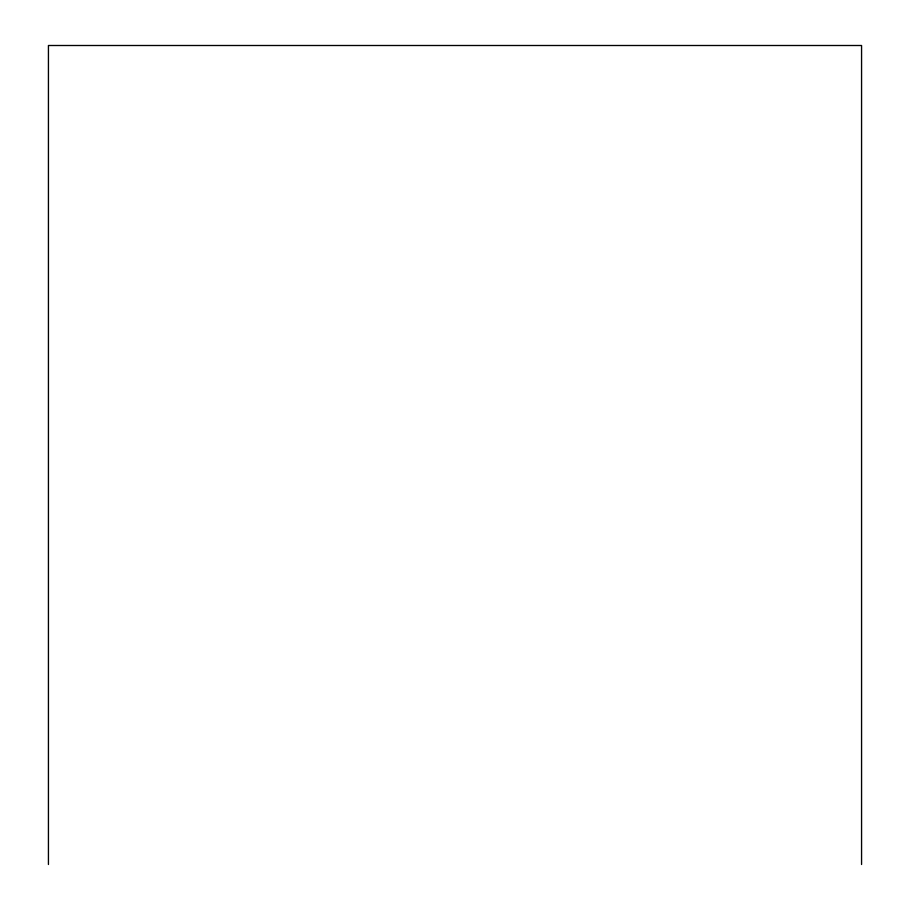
<?xml version="1.0" encoding="UTF-8"?>
<svg xmlns="http://www.w3.org/2000/svg" width="910" height="910" viewBox="0 0 910 910"><rect width="100%" height="100%" fill="white"/><g stroke="black" fill="none" stroke-linecap="round" stroke-linejoin="round"><path stroke-width="1.36" d="M861.565 864.5L861.565 45.5L48.435 45.5L48.435 864.5"/></g></svg>
